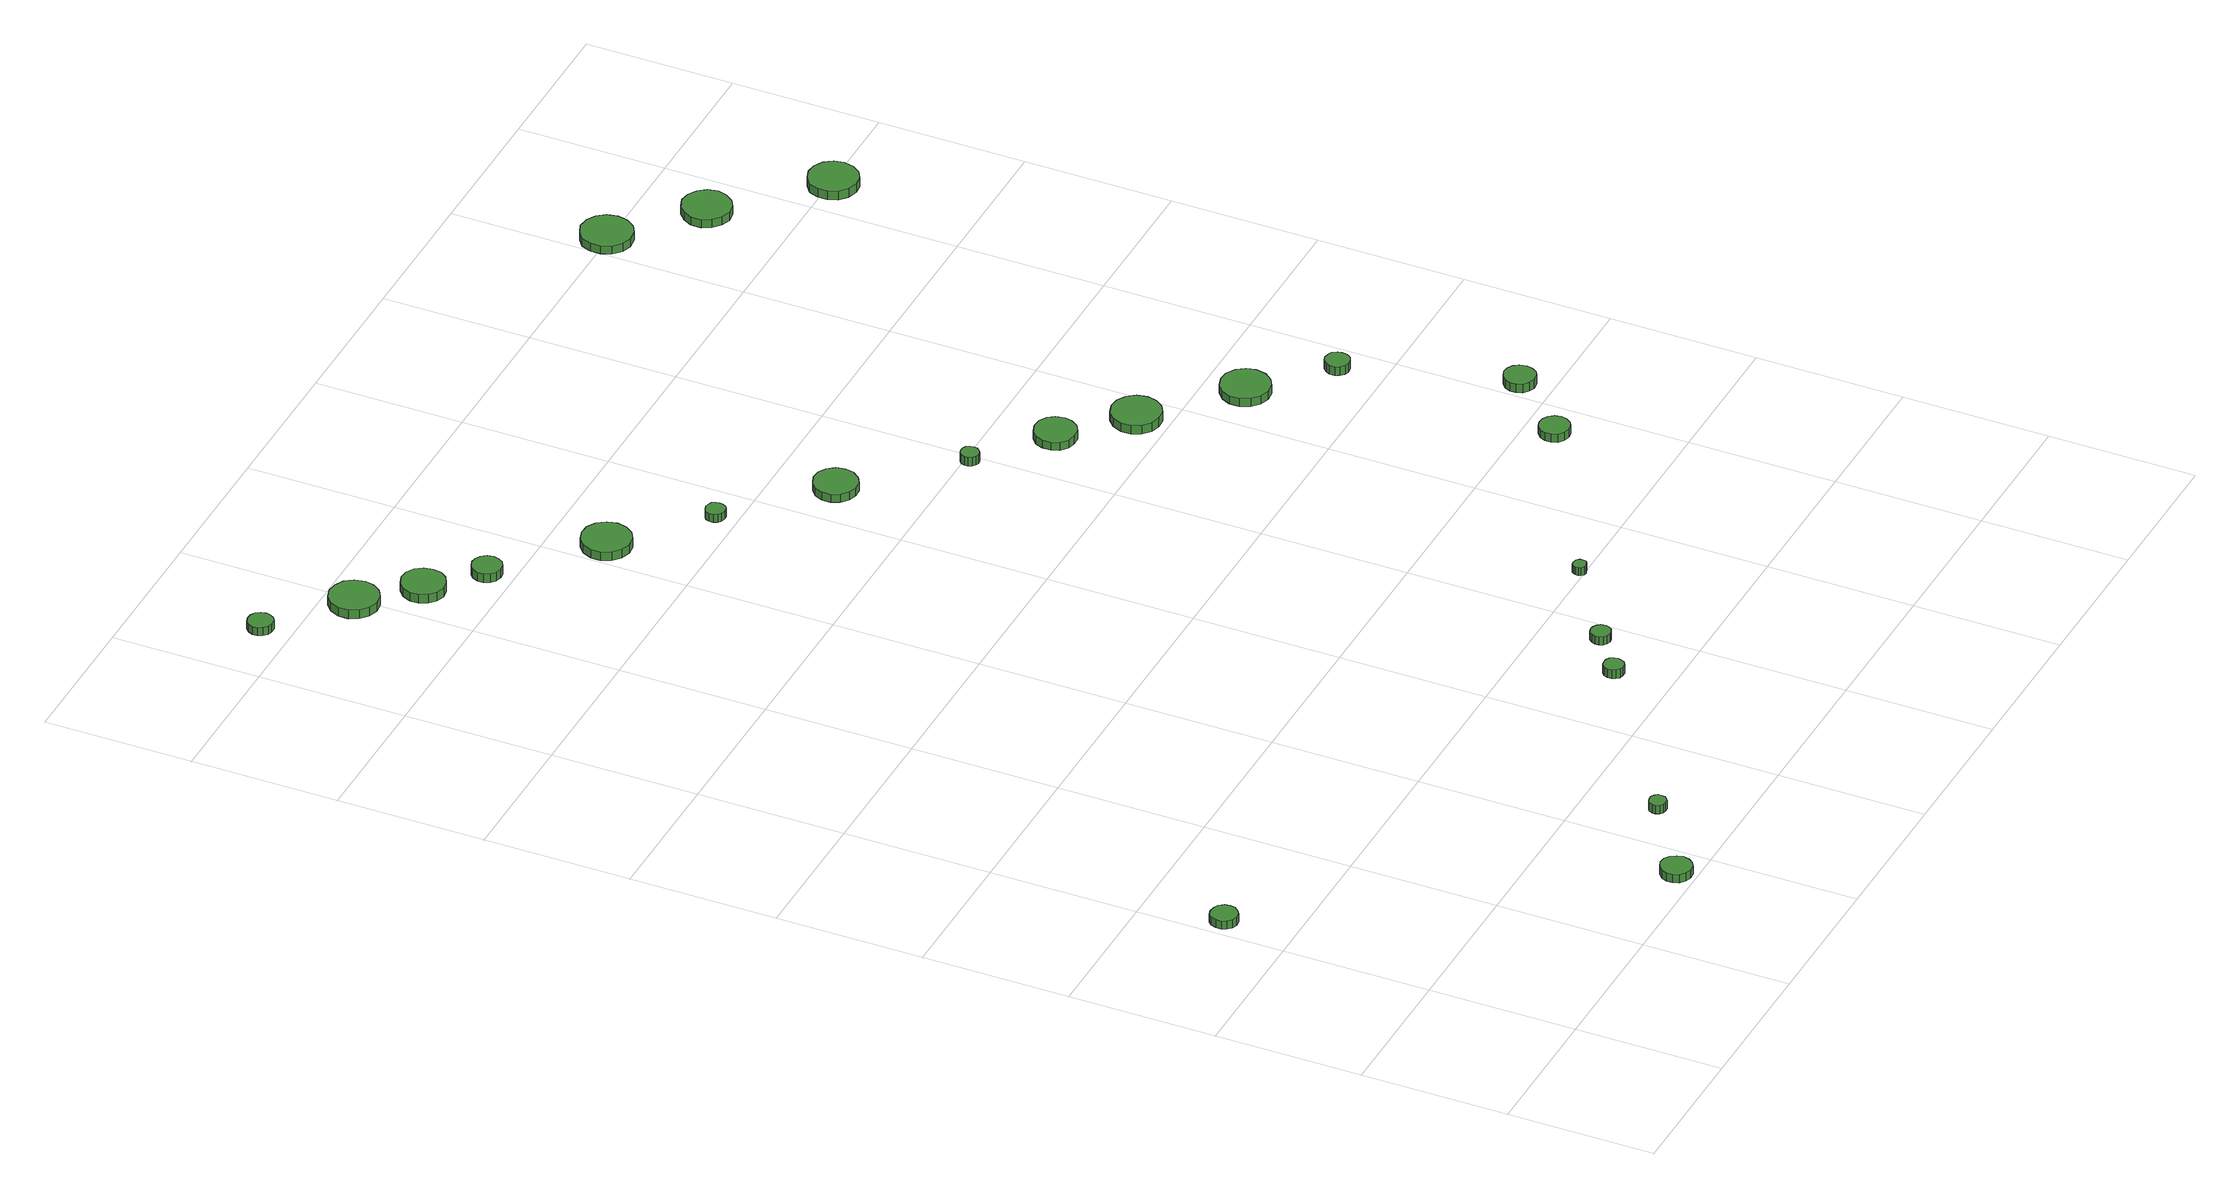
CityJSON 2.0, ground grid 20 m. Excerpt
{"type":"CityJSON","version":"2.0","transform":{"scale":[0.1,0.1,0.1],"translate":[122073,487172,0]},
"CityObjects":{
"tree1":{"type":"SolitaryVegetationObject","attributes":{"function":"something"},"geometry":[{"type":"MultiSurface","lod":"1","boundaries":[[[0,1,2,3,4,5,6,7,8,9,10,11,12,13,14]],[[15,16,17,18,19,20,21,22,23,24,25,26,27,28,29]],[[0,29,28,1]],[[1,28,27,2]],[[2,27,26,3]],[[3,26,25,4]],[[4,25,24,5]],[[5,24,23,6]],[[6,23,22,7]],[[7,22,21,8]],[[8,21,20,9]],[[9,20,19,10]],[[10,19,18,11]],[[11,18,17,12]],[[12,17,16,13]],[[13,16,15,14]],[[14,15,29,0]]]}]},
"tree2":{"type":"SolitaryVegetationObject","attributes":{"function":"something"},"geometry":[{"type":"MultiSurface","lod":"1","boundaries":[[[30,31,32,33,34,35,36,37,38,39,40,41,42,43,44]],[[45,46,47,48,49,50,51,52,53,54,55,56,57,58,59]],[[30,59,58,31]],[[31,58,57,32]],[[32,57,56,33]],[[33,56,55,34]],[[34,55,54,35]],[[35,54,53,36]],[[36,53,52,37]],[[37,52,51,38]],[[38,51,50,39]],[[39,50,49,40]],[[40,49,48,41]],[[41,48,47,42]],[[42,47,46,43]],[[43,46,45,44]],[[44,45,59,30]]]}]},
"tree3":{"type":"SolitaryVegetationObject","attributes":{"function":"something"},"geometry":[{"type":"MultiSurface","lod":"1","boundaries":[[[60,61,62,63,64,65,66,67,68,69,70,71,72,73,74]],[[75,76,77,78,79,80,81,82,83,84,85,86,87,88,89]],[[60,89,88,61]],[[61,88,87,62]],[[62,87,86,63]],[[63,86,85,64]],[[64,85,84,65]],[[65,84,83,66]],[[66,83,82,67]],[[67,82,81,68]],[[68,81,80,69]],[[69,80,79,70]],[[70,79,78,71]],[[71,78,77,72]],[[72,77,76,73]],[[73,76,75,74]],[[74,75,89,60]]]}]},
"tree4":{"type":"SolitaryVegetationObject","attributes":{"function":"something"},"geometry":[{"type":"MultiSurface","lod":"1","boundaries":[[[90,91,92,93,94,95,96,97,98,99,100,101,102,103,104]],[[105,106,107,108,109,110,111,112,113,114,115,116,117,118,119]],[[90,119,118,91]],[[91,118,117,92]],[[92,117,116,93]],[[93,116,115,94]],[[94,115,114,95]],[[95,114,113,96]],[[96,113,112,97]],[[97,112,111,98]],[[98,111,110,99]],[[99,110,109,100]],[[100,109,108,101]],[[101,108,107,102]],[[102,107,106,103]],[[103,106,105,104]],[[104,105,119,90]]]}]},
"tree5":{"type":"SolitaryVegetationObject","attributes":{"function":"something"},"geometry":[{"type":"MultiSurface","lod":"1","boundaries":[[[120,121,122,123,124,125,126,127,128,129,130,131,132,133,134]],[[135,136,137,138,139,140,141,142,143,144,145,146,147,148,149]],[[120,149,148,121]],[[121,148,147,122]],[[122,147,146,123]],[[123,146,145,124]],[[124,145,144,125]],[[125,144,143,126]],[[126,143,142,127]],[[127,142,141,128]],[[128,141,140,129]],[[129,140,139,130]],[[130,139,138,131]],[[131,138,137,132]],[[132,137,136,133]],[[133,136,135,134]],[[134,135,149,120]]]}]},
"tree6":{"type":"SolitaryVegetationObject","attributes":{"function":"something"},"geometry":[{"type":"MultiSurface","lod":"1","boundaries":[[[150,151,152,153,154,155,156,157,158,159,160,161,162,163,164]],[[165,166,167,168,169,170,171,172,173,174,175,176,177,178,179]],[[150,179,178,151]],[[151,178,177,152]],[[152,177,176,153]],[[153,176,175,154]],[[154,175,174,155]],[[155,174,173,156]],[[156,173,172,157]],[[157,172,171,158]],[[158,171,170,159]],[[159,170,169,160]],[[160,169,168,161]],[[161,168,167,162]],[[162,167,166,163]],[[163,166,165,164]],[[164,165,179,150]]]}]},
"tree7":{"type":"SolitaryVegetationObject","attributes":{"function":"something"},"geometry":[{"type":"MultiSurface","lod":"1","boundaries":[[[180,181,182,183,184,185,186,187,188,189,190,191,192,193,194]],[[195,196,197,198,199,200,201,202,203,204,205,206,207,208,209]],[[180,209,208,181]],[[181,208,207,182]],[[182,207,206,183]],[[183,206,205,184]],[[184,205,204,185]],[[185,204,203,186]],[[186,203,202,187]],[[187,202,201,188]],[[188,201,200,189]],[[189,200,199,190]],[[190,199,198,191]],[[191,198,197,192]],[[192,197,196,193]],[[193,196,195,194]],[[194,195,209,180]]]}]},
"tree8":{"type":"SolitaryVegetationObject","attributes":{"function":"something"},"geometry":[{"type":"MultiSurface","lod":"1","boundaries":[[[210,211,212,213,214,215,216,217,218,219,220,221,222,223,224]],[[225,226,227,228,229,230,231,232,233,234,235,236,237,238,239]],[[210,239,238,211]],[[211,238,237,212]],[[212,237,236,213]],[[213,236,235,214]],[[214,235,234,215]],[[215,234,233,216]],[[216,233,232,217]],[[217,232,231,218]],[[218,231,230,219]],[[219,230,229,220]],[[220,229,228,221]],[[221,228,227,222]],[[222,227,226,223]],[[223,226,225,224]],[[224,225,239,210]]]}]},
"tree9":{"type":"SolitaryVegetationObject","attributes":{"function":"something"},"geometry":[{"type":"MultiSurface","lod":"1","boundaries":[[[240,241,242,243,244,245,246,247,248,249,250,251,252,253,254]],[[255,256,257,258,259,260,261,262,263,264,265,266,267,268,269]],[[240,269,268,241]],[[241,268,267,242]],[[242,267,266,243]],[[243,266,265,244]],[[244,265,264,245]],[[245,264,263,246]],[[246,263,262,247]],[[247,262,261,248]],[[248,261,260,249]],[[249,260,259,250]],[[250,259,258,251]],[[251,258,257,252]],[[252,257,256,253]],[[253,256,255,254]],[[254,255,269,240]]]}]},
"tree10":{"type":"SolitaryVegetationObject","attributes":{"function":"something"},"geometry":[{"type":"MultiSurface","lod":"1","boundaries":[[[270,271,272,273,274,275,276,277,278,279,280,281,282,283,284]],[[285,286,287,288,289,290,291,292,293,294,295,296,297,298,299]],[[270,299,298,271]],[[271,298,297,272]],[[272,297,296,273]],[[273,296,295,274]],[[274,295,294,275]],[[275,294,293,276]],[[276,293,292,277]],[[277,292,291,278]],[[278,291,290,279]],[[279,290,289,280]],[[280,289,288,281]],[[281,288,287,282]],[[282,287,286,283]],[[283,286,285,284]],[[284,285,299,270]]]}]},
"tree11":{"type":"SolitaryVegetationObject","attributes":{"function":"something"},"geometry":[{"type":"MultiSurface","lod":"1","boundaries":[[[300,301,302,303,304,305,306,307,308,309,310,311,312,313,314]],[[315,316,317,318,319,320,321,322,323,324,325,326,327,328,329]],[[300,329,328,301]],[[301,328,327,302]],[[302,327,326,303]],[[303,326,325,304]],[[304,325,324,305]],[[305,324,323,306]],[[306,323,322,307]],[[307,322,321,308]],[[308,321,320,309]],[[309,320,319,310]],[[310,319,318,311]],[[311,318,317,312]],[[312,317,316,313]],[[313,316,315,314]],[[314,315,329,300]]]}]},
"tree12":{"type":"SolitaryVegetationObject","attributes":{"function":"something"},"geometry":[{"type":"MultiSurface","lod":"1","boundaries":[[[330,331,332,333,334,335,336,337,338,339,340,341,342,343,344]],[[345,346,347,348,349,350,351,352,353,354,355,356,357,358,359]],[[330,359,358,331]],[[331,358,357,332]],[[332,357,356,333]],[[333,356,355,334]],[[334,355,354,335]],[[335,354,353,336]],[[336,353,352,337]],[[337,352,351,338]],[[338,351,350,339]],[[339,350,349,340]],[[340,349,348,341]],[[341,348,347,342]],[[342,347,346,343]],[[343,346,345,344]],[[344,345,359,330]]]}]},
"tree13":{"type":"SolitaryVegetationObject","attributes":{"function":"something"},"geometry":[{"type":"MultiSurface","lod":"1","boundaries":[[[360,361,362,363,364,365,366,367,368,369,370,371,372,373,374]],[[375,376,377,378,379,380,381,382,383,384,385,386,387,388,389]],[[360,389,388,361]],[[361,388,387,362]],[[362,387,386,363]],[[363,386,385,364]],[[364,385,384,365]],[[365,384,383,366]],[[366,383,382,367]],[[367,382,381,368]],[[368,381,380,369]],[[369,380,379,370]],[[370,379,378,371]],[[371,378,377,372]],[[372,377,376,373]],[[373,376,375,374]],[[374,375,389,360]]]}]},
"tree14":{"type":"SolitaryVegetationObject","attributes":{"function":"something"},"geometry":[{"type":"MultiSurface","lod":"1","boundaries":[[[390,391,392,393,394,395,396,397,398,399,400,401,402,403,404]],[[405,406,407,408,409,410,411,412,413,414,415,416,417,418,419]],[[390,419,418,391]],[[391,418,417,392]],[[392,417,416,393]],[[393,416,415,394]],[[394,415,414,395]],[[395,414,413,396]],[[396,413,412,397]],[[397,412,411,398]],[[398,411,410,399]],[[399,410,409,400]],[[400,409,408,401]],[[401,408,407,402]],[[402,407,406,403]],[[403,406,405,404]],[[404,405,419,390]]]}]},
"tree15":{"type":"SolitaryVegetationObject","attributes":{"function":"something"},"geometry":[{"type":"MultiSurface","lod":"1","boundaries":[[[420,421,422,423,424,425,426,427,428,429,430,431,432,433,434]],[[435,436,437,438,439,440,441,442,443,444,445,446,447,448,449]],[[420,449,448,421]],[[421,448,447,422]],[[422,447,446,423]],[[423,446,445,424]],[[424,445,444,425]],[[425,444,443,426]],[[426,443,442,427]],[[427,442,441,428]],[[428,441,440,429]],[[429,440,439,430]],[[430,439,438,431]],[[431,438,437,432]],[[432,437,436,433]],[[433,436,435,434]],[[434,435,449,420]]]}]},
"tree16":{"type":"SolitaryVegetationObject","attributes":{"function":"something"},"geometry":[{"type":"MultiSurface","lod":"1","boundaries":[[[450,451,452,453,454,455,456,457,458,459,460,461,462,463,464]],[[465,466,467,468,469,470,471,472,473,474,475,476,477,478,479]],[[450,479,478,451]],[[451,478,477,452]],[[452,477,476,453]],[[453,476,475,454]],[[454,475,474,455]],[[455,474,473,456]],[[456,473,472,457]],[[457,472,471,458]],[[458,471,470,459]],[[459,470,469,460]],[[460,469,468,461]],[[461,468,467,462]],[[462,467,466,463]],[[463,466,465,464]],[[464,465,479,450]]]}]},
"tree17":{"type":"SolitaryVegetationObject","attributes":{"function":"something"},"geometry":[{"type":"MultiSurface","lod":"1","boundaries":[[[480,481,482,483,484,485,486,487,488,489,490,491,492,493,494]],[[495,496,497,498,499,500,501,502,503,504,505,506,507,508,509]],[[480,509,508,481]],[[481,508,507,482]],[[482,507,506,483]],[[483,506,505,484]],[[484,505,504,485]],[[485,504,503,486]],[[486,503,502,487]],[[487,502,501,488]],[[488,501,500,489]],[[489,500,499,490]],[[490,499,498,491]],[[491,498,497,492]],[[492,497,496,493]],[[493,496,495,494]],[[494,495,509,480]]]}]},
"tree18":{"type":"SolitaryVegetationObject","attributes":{"function":"something"},"geometry":[{"type":"MultiSurface","lod":"1","boundaries":[[[510,511,512,513,514,515,516,517,518,519,520,521,522,523,524]],[[525,526,527,528,529,530,531,532,533,534,535,536,537,538,539]],[[510,539,538,511]],[[511,538,537,512]],[[512,537,536,513]],[[513,536,535,514]],[[514,535,534,515]],[[515,534,533,516]],[[516,533,532,517]],[[517,532,531,518]],[[518,531,530,519]],[[519,530,529,520]],[[520,529,528,521]],[[521,528,527,522]],[[522,527,526,523]],[[523,526,525,524]],[[524,525,539,510]]]}]},
"tree19":{"type":"SolitaryVegetationObject","attributes":{"function":"something"},"geometry":[{"type":"MultiSurface","lod":"1","boundaries":[[[540,541,542,543,544,545,546,547,548,549,550,551,552,553,554]],[[555,556,557,558,559,560,561,562,563,564,565,566,567,568,569]],[[540,569,568,541]],[[541,568,567,542]],[[542,567,566,543]],[[543,566,565,544]],[[544,565,564,545]],[[545,564,563,546]],[[546,563,562,547]],[[547,562,561,548]],[[548,561,560,549]],[[549,560,559,550]],[[550,559,558,551]],[[551,558,557,552]],[[552,557,556,553]],[[553,556,555,554]],[[554,555,569,540]]]}]},
"tree20":{"type":"SolitaryVegetationObject","attributes":{"function":"something"},"geometry":[{"type":"MultiSurface","lod":"1","boundaries":[[[570,571,572,573,574,575,576,577,578,579,580,581,582,583,584]],[[585,586,587,588,589,590,591,592,593,594,595,596,597,598,599]],[[570,599,598,571]],[[571,598,597,572]],[[572,597,596,573]],[[573,596,595,574]],[[574,595,594,575]],[[575,594,593,576]],[[576,593,592,577]],[[577,592,591,578]],[[578,591,590,579]],[[579,590,589,580]],[[580,589,588,581]],[[581,588,587,582]],[[582,587,586,583]],[[583,586,585,584]],[[584,585,599,570]]]}]},
"tree21":{"type":"SolitaryVegetationObject","attributes":{"function":"something"},"geometry":[{"type":"MultiSurface","lod":"1","boundaries":[[[600,601,602,603,604,605,606,607,608,609,610,611,612,613,614]],[[615,616,617,618,619,620,621,622,623,624,625,626,627,628,629]],[[600,629,628,601]],[[601,628,627,602]],[[602,627,626,603]],[[603,626,625,604]],[[604,625,624,605]],[[605,624,623,606]],[[606,623,622,607]],[[607,622,621,608]],[[608,621,620,609]],[[609,620,619,610]],[[610,619,618,611]],[[611,618,617,612]],[[612,617,616,613]],[[613,616,615,614]],[[614,615,629,600]]]}]},
"tree22":{"type":"SolitaryVegetationObject","attributes":{"function":"something"},"geometry":[{"type":"MultiSurface","lod":"1","boundaries":[[[630,631,632,633,634,635,636,637,638,639,640,641,642,643,644]],[[645,646,647,648,649,650,651,652,653,654,655,656,657,658,659]],[[630,659,658,631]],[[631,658,657,632]],[[632,657,656,633]],[[633,656,655,634]],[[634,655,654,635]],[[635,654,653,636]],[[636,653,652,637]],[[637,652,651,638]],[[638,651,650,639]],[[639,650,649,640]],[[640,649,648,641]],[[641,648,647,642]],[[642,647,646,643]],[[643,646,645,644]],[[644,645,659,630]]]}]},
"tree23":{"type":"SolitaryVegetationObject","attributes":{"function":"something"},"geometry":[{"type":"MultiSurface","lod":"1","boundaries":[[[660,661,662,663,664,665,666,667,668,669,670,671,672,673,674]],[[675,676,677,678,679,680,681,682,683,684,685,686,687,688,689]],[[660,689,688,661]],[[661,688,687,662]],[[662,687,686,663]],[[663,686,685,664]],[[664,685,684,665]],[[665,684,683,666]],[[666,683,682,667]],[[667,682,681,668]],[[668,681,680,669]],[[669,680,679,670]],[[670,679,678,671]],[[671,678,677,672]],[[672,677,676,673]],[[673,676,675,674]],[[674,675,689,660]]]}]}
},
"vertices":[
[44,492,14],[43,499,14],[38,506,14],[32,509,14],[24,510,14],[17,508,14],[12,503,14],[9,496,14],[9,488,14],[12,482,14],[17,477,14],[24,474,14],[32,475,14],[38,479,14],[43,485,14],[43,485,2],[38,479,2],[32,475,2],[24,474,2],[17,477,2],[12,482,2],[9,488,2],[9,496,2],[12,503,2],[17,508,2],[24,510,2],[32,509,2],[38,506,2],[43,499,2],[44,492,2],
[373,25,16],[371,33,16],[366,40,16],[359,45,16],[350,46,16],[342,43,16],[335,37,16],[332,29,16],[332,21,16],[335,13,16],[342,7,16],[350,4,16],[359,5,16],[366,9,16],[371,16,16],[371,16,4],[366,9,4],[359,5,4],[350,4,4],[342,7,4],[335,13,4],[332,21,4],[332,29,4],[335,37,4],[342,43,4],[350,46,4],[359,45,4],[366,40,4],[371,33,4],[373,25,4],
[475,102,20],[475,107,20],[472,110,20],[468,113,20],[463,113,20],[459,112,20],[455,109,20],[453,104,20],[453,100,20],[455,95,20],[459,92,20],[463,91,20],[468,91,20],[472,94,20],[475,97,20],[475,97,7],[472,94,7],[468,91,7],[463,91,7],[459,92,7],[455,95,7],[453,100,7],[453,104,7],[455,109,7],[459,112,7],[463,113,7],[468,113,7],[472,110,7],[475,107,7],[475,102,7],
[109,1840,15],[108,1847,15],[104,1853,15],[98,1856,15],[91,1857,15],[84,1855,15],[79,1850,15],[76,1844,15],[76,1837,15],[79,1831,15],[84,1826,15],[91,1824,15],[98,1824,15],[104,1828,15],[108,1834,15],[108,1834,3],[104,1828,3],[98,1824,3],[91,1824,3],[84,1826,3],[79,1831,3],[76,1837,3],[76,1844,3],[79,1850,3],[84,1855,3],[91,1857,3],[98,1856,3],[104,1853,3],[108,1847,3],[109,1840,3],
[220,1756,17],[217,1770,17],[209,1781,17],[197,1787,17],[184,1789,17],[171,1785,17],[161,1776,17],[155,1763,17],[155,1749,17],[161,1737,17],[171,1728,17],[184,1724,17],[197,1725,17],[209,1732,17],[217,1743,17],[217,1743,4],[209,1732,4],[197,1725,4],[184,1724,4],[171,1728,4],[161,1737,4],[155,1749,4],[155,1763,4],[161,1776,4],[171,1785,4],[184,1789,4],[197,1787,4],[209,1781,4],[217,1770,4],[220,1756,4],
[280,1691,16],[278,1703,16],[271,1713,16],[260,1719,16],[248,1720,16],[237,1716,16],[228,1708,16],[223,1697,16],[223,1685,16],[228,1674,16],[237,1666,16],[248,1662,16],[260,1664,16],[271,1670,16],[278,1679,16],[278,1679,3],[271,1670,3],[260,1664,3],[248,1662,3],[237,1666,3],[228,1674,3],[223,1685,3],[223,1697,3],[228,1708,3],[237,1716,3],[248,1720,3],[260,1719,3],[271,1713,3],[278,1703,3],[280,1691,3],
[719,274,20],[718,279,20],[715,284,20],[710,287,20],[704,287,20],[699,286,20],[695,282,20],[693,277,20],[693,271,20],[695,266,20],[699,262,20],[704,261,20],[710,261,20],[715,264,20],[718,269,20],[718,269,7],[715,264,7],[710,261,7],[704,261,7],[699,262,7],[695,266,7],[693,271,7],[693,277,7],[695,282,7],[699,286,7],[704,287,7],[710,287,7],[715,284,7],[718,279,7],[719,274,7],
[338,1635,15],[336,1643,15],[331,1650,15],[324,1654,15],[316,1655,15],[308,1652,15],[302,1647,15],[298,1639,15],[298,1631,15],[302,1623,15],[308,1618,15],[316,1615,15],[324,1616,15],[331,1620,15],[336,1627,15],[336,1627,2],[331,1620,2],[324,1616,2],[316,1615,2],[308,1618,2],[302,1623,2],[298,1631,2],[298,1639,2],[302,1647,2],[308,1652,2],[316,1655,2],[324,1654,2],[331,1650,2],[336,1643,2],[338,1635,2],
[779,319,18],[778,325,18],[775,329,18],[770,332,18],[765,333,18],[759,331,18],[755,327,18],[753,322,18],[753,316,18],[755,311,18],[759,308,18],[765,306,18],[770,307,18],[775,309,18],[778,314,18],[778,314,6],[775,309,6],[770,307,6],[765,306,6],[759,308,6],[755,311,6],[753,316,6],[753,322,6],[755,327,6],[759,331,6],[765,333,6],[770,332,6],[775,329,6],[778,325,6],[779,319,6],
[467,1525,15],[464,1539,15],[456,1550,15],[444,1557,15],[431,1558,15],[418,1554,15],[408,1545,15],[402,1532,15],[402,1519,15],[408,1506,15],[418,1497,15],[431,1493,15],[444,1494,15],[456,1501,15],[464,1512,15],[464,1512,2],[456,1501,2],[444,1494,2],[431,1493,2],[418,1497,2],[408,1506,2],[402,1519,2],[402,1532,2],[408,1545,2],[418,1554,2],[431,1558,2],[444,1557,2],[456,1550,2],[464,1539,2],[467,1525,2],
[561,1429,14],[560,1434,14],[557,1439,14],[552,1441,14],[547,1442,14],[541,1440,14],[537,1437,14],[535,1432,14],[535,1426,14],[537,1421,14],[541,1418,14],[547,1416,14],[552,1416,14],[557,1419,14],[560,1424,14],[560,1424,2],[557,1419,2],[552,1416,2],[547,1416,2],[541,1418,2],[537,1421,2],[535,1426,2],[535,1432,2],[537,1437,2],[541,1440,2],[547,1442,2],[552,1441,2],[557,1439,2],[560,1434,2],[561,1429,2],
[893,403,19],[893,407,19],[890,410,19],[887,411,19],[884,412,19],[880,411,19],[877,408,19],[876,405,19],[876,401,19],[877,398,19],[880,395,19],[884,394,19],[887,395,19],[890,396,19],[893,399,19],[893,399,7],[890,396,7],[887,395,7],[884,394,7],[880,395,7],[877,398,7],[876,401,7],[876,405,7],[877,408,7],[880,411,7],[884,412,7],[887,411,7],[890,410,7],[893,407,7],[893,403,7],
[692,1318,14],[690,1330,14],[682,1340,14],[672,1346,14],[660,1347,14],[649,1343,14],[640,1335,14],[635,1324,14],[635,1312,14],[640,1301,14],[649,1293,14],[660,1289,14],[672,1290,14],[682,1296,14],[690,1306,14],[690,1306,2],[682,1296,2],[672,1290,2],[660,1289,2],[649,1293,2],[640,1301,2],[635,1312,2],[635,1324,2],[640,1335,2],[649,1343,2],[660,1347,2],[672,1346,2],[682,1340,2],[690,1330,2],[692,1318,2],
[801,1193,15],[800,1197,15],[797,1202,15],[793,1204,15],[788,1205,15],[783,1203,15],[779,1200,15],[777,1195,15],[777,1190,15],[779,1185,15],[783,1182,15],[788,1180,15],[793,1181,15],[797,1184,15],[800,1188,15],[800,1188,2],[797,1184,2],[793,1181,2],[788,1180,2],[783,1182,2],[779,1185,2],[777,1190,2],[777,1195,2],[779,1200,2],[783,1203,2],[788,1205,2],[793,1204,2],[797,1202,2],[800,1197,2],[801,1193,2],
[905,1116,15],[902,1128,15],[896,1137,15],[886,1143,15],[874,1144,15],[863,1140,15],[854,1133,15],[850,1122,15],[850,1110,15],[854,1100,15],[863,1092,15],[874,1089,15],[886,1090,15],[896,1096,15],[902,1105,15],[902,1105,3],[896,1096,3],[886,1090,3],[874,1089,3],[863,1092,3],[854,1100,3],[850,1110,3],[850,1122,3],[854,1133,3],[863,1140,3],[874,1144,3],[886,1143,3],[896,1137,3],[902,1128,3],[905,1116,3],
[989,1042,15],[986,1056,15],[978,1067,15],[966,1074,15],[953,1075,15],[940,1071,15],[930,1062,15],[924,1049,15],[924,1035,15],[930,1023,15],[940,1014,15],[953,1010,15],[966,1011,15],[978,1018,15],[986,1029,15],[986,1029,2],[978,1018,2],[966,1011,2],[953,1010,2],[940,1014,2],[930,1023,2],[924,1035,2],[924,1049,2],[930,1062,2],[940,1071,2],[953,1075,2],[966,1074,2],[978,1067,2],[986,1056,2],[989,1042,2],
[1161,556,19],[1159,564,19],[1154,571,19],[1147,575,19],[1139,576,19],[1131,574,19],[1124,568,19],[1121,560,19],[1121,552,19],[1124,544,19],[1131,538,19],[1139,536,19],[1147,537,19],[1154,541,19],[1159,548,19],[1159,548,7],[1154,541,7],[1147,537,7],[1139,536,7],[1131,538,7],[1124,544,7],[1121,552,7],[1121,560,7],[1124,568,7],[1131,574,7],[1139,576,7],[1147,575,7],[1154,571,7],[1159,564,7],[1161,556,7],
[1098,944,15],[1095,957,15],[1087,968,15],[1075,975,15],[1062,976,15],[1049,972,15],[1039,963,15],[1033,951,15],[1033,937,15],[1039,924,15],[1049,915,15],[1062,911,15],[1075,912,15],[1087,919,15],[1095,930,15],[1095,930,3],[1087,919,3],[1075,912,3],[1062,911,3],[1049,915,3],[1039,924,3],[1033,937,3],[1033,951,3],[1039,963,3],[1049,972,3],[1062,976,3],[1075,975,3],[1087,968,3],[1095,957,3],[1098,944,3],
[1240,640,20],[1238,649,20],[1233,656,20],[1226,660,20],[1217,661,20],[1209,658,20],[1202,652,20],[1199,644,20],[1199,636,20],[1202,628,20],[1209,622,20],[1217,619,20],[1226,620,20],[1233,624,20],[1238,631,20],[1238,631,7],[1233,624,7],[1226,620,7],[1217,619,7],[1209,622,7],[1202,628,7],[1199,636,7],[1199,644,7],[1202,652,7],[1209,658,7],[1217,661,7],[1226,660,7],[1233,656,7],[1238,649,7],[1240,640,7],
[1171,860,19],[1170,866,19],[1166,872,19],[1160,875,19],[1153,876,19],[1147,874,19],[1142,869,19],[1139,863,19],[1139,856,19],[1142,850,19],[1147,845,19],[1153,843,19],[1160,844,19],[1166,847,19],[1170,853,19],[1170,853,6],[1166,847,6],[1160,844,6],[1153,843,6],[1147,845,6],[1142,850,6],[1139,856,6],[1139,863,6],[1142,869,6],[1147,874,6],[1153,876,6],[1160,875,6],[1166,872,6],[1170,866,6],[1171,860,6],
[1064,1801,15],[1061,1815,15],[1053,1826,15],[1041,1833,15],[1026,1835,15],[1013,1830,15],[1002,1821,15],[997,1808,15],[997,1794,15],[1002,1781,15],[1013,1771,15],[1026,1767,15],[1041,1768,15],[1053,1775,15],[1061,1787,15],[1061,1787,3],[1053,1775,3],[1041,1768,3],[1026,1767,3],[1013,1771,3],[1002,1781,3],[997,1794,3],[997,1808,3],[1002,1821,3],[1013,1830,3],[1026,1835,3],[1041,1833,3],[1053,1826,3],[1061,1815,3],[1064,1801,3],
[1165,1711,15],[1162,1724,15],[1154,1735,15],[1142,1742,15],[1129,1744,15],[1116,1739,15],[1106,1730,15],[1100,1718,15],[1100,1704,15],[1106,1692,15],[1116,1683,15],[1129,1678,15],[1142,1680,15],[1154,1687,15],[1162,1698,15],[1162,1698,3],[1154,1687,3],[1142,1680,3],[1129,1678,3],[1116,1683,3],[1106,1692,3],[1100,1704,3],[1100,1718,3],[1106,1730,3],[1116,1739,3],[1129,1744,3],[1142,1742,3],[1154,1735,3],[1162,1724,3],[1165,1711,3],
[1289,1596,13],[1286,1609,13],[1278,1620,13],[1266,1627,13],[1253,1628,13],[1240,1624,13],[1229,1615,13],[1224,1602,13],[1224,1589,13],[1229,1576,13],[1240,1567,13],[1253,1563,13],[1266,1564,13],[1278,1571,13],[1286,1582,13],[1286,1582,0],[1278,1571,0],[1266,1564,0],[1253,1563,0],[1240,1567,0],[1229,1576,0],[1224,1589,0],[1224,1602,0],[1229,1615,0],[1240,1624,0],[1253,1628,0],[1266,1627,0],[1278,1620,0],[1286,1609,0],[1289,1596,0]
]}
